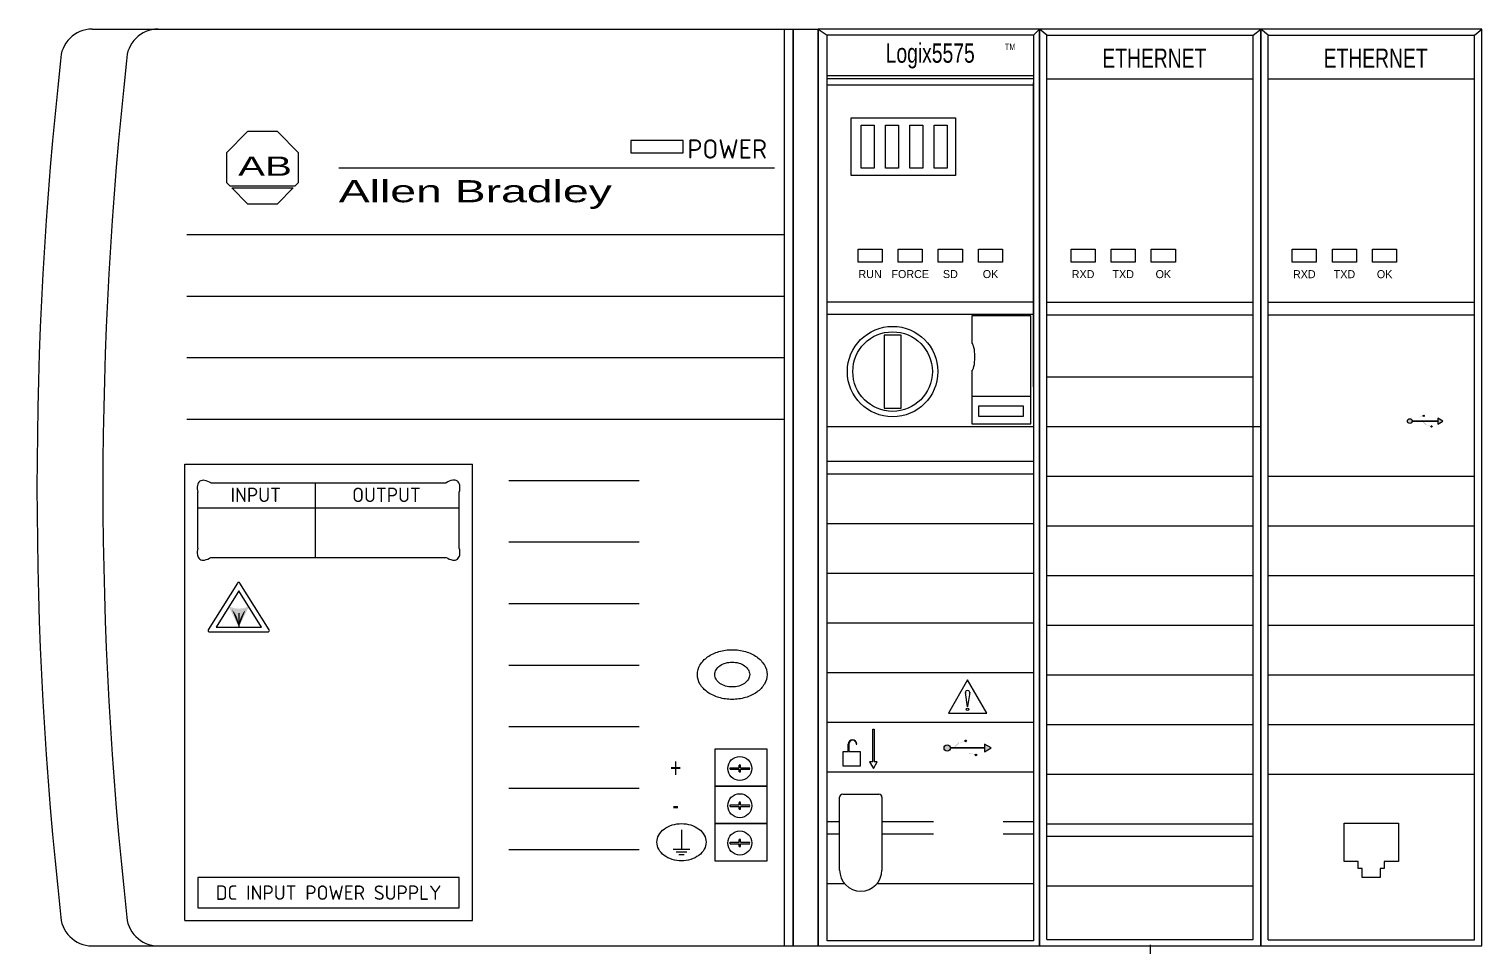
# Model space of a CAD drawing. Header units: inches. Extents: x -3706 to 19254, y 6721 to 14509.
# Drawn here: x 13386.3 to 13846.1, y 11208.2 to 11498.2 of the extents above; entities that cross this region are included whole.
import ezdxf
from ezdxf.enums import TextEntityAlignment as Align

# ---------------------------------------------------------------- set-up
doc = ezdxf.new("R2010")
doc.units = ezdxf.units.IN
doc.header["$LTSCALE"] = 100
doc.header["$MEASUREMENT"] = 0
doc.layers.add('STEXT', color=2, linetype='Continuous')
doc.styles.add('ALLEN', font='swissi.ttf', dxfattribs={"width": 1.5})
doc.styles.add('ISO3098B', font='iso3098b.shx')

# ---------------------------------------------------------------- blocks, each defined once
blk = doc.blocks.new('1756-POWER SUPPLY')
at = {"color": 0}
for p, q in [((5018.78, 3911.3), (5133.65, 3911.3)), ((5129.7, 3766.3), (5129.7, 3911.3)), ((5133.65, 3766.3), (5133.65, 3911.3)), ((5033.76, 3878.81), (5128.32, 3878.81)), ((5033.76, 3869.08), (5128.32, 3869.08)), ((5033.76, 3859.36), (5128.32, 3859.36)), ((5033.76, 3849.63), (5128.32, 3849.63)), ((5084.7, 3839.9), (5105.31, 3839.9)), ((5084.7, 3830.18), (5105.31, 3830.18)), ((5084.7, 3820.45), (5105.31, 3820.45)), ((5084.7, 3810.72), (5105.31, 3810.72)), ((5084.7, 3800.99), (5105.31, 3800.99)), ((5084.7, 3791.27), (5105.31, 3791.27)), ((5084.7, 3781.54), (5105.31, 3781.54)), ((5018.78, 3766.3), (5133.65, 3766.3))]:
    blk.add_line(p, q, dxfattribs=at)
at = {"color": 7, "linetype": 'Continuous'}
for p, q in [((5128.32, 3766.3), (5128.32, 3911.3)), ((5129.7, 3911.3), (5129.7, 3766.3)), ((5129.7, 3911.3), (5129.7, 3766.3)), ((5057.8, 3889.38), (5126.74, 3889.38)), ((5037.57, 3839.53), (5074.8, 3839.53)), ((5035.5, 3835.59), (5076.87, 3835.59)), ((5037.57, 3827.75), (5074.8, 3827.75)), ((5117.29, 3791.54), (5125.56, 3791.54)), ((5117.29, 3785.64), (5125.56, 3785.64))]:
    blk.add_line(p, q, dxfattribs=at)
for p, q in [((5040.54, 3886.5), (5050.91, 3886.5)), ((5040.86, 3886.19), (5050.59, 3886.19)), ((5121.13, 3796.25), (5121.13, 3796.25)), ((5121.38, 3796.25), (5121.38, 3796.25)), ((5119.36, 3794.48), (5119.36, 3794.48)), ((5119.36, 3794.23), (5119.36, 3794.23)), ((5119.7, 3794.48), (5121.13, 3794.48)), ((5119.7, 3794.23), (5121.13, 3794.23)), ((5121.13, 3794.48), (5121.13, 3794.89)), ((5121.13, 3793.82), (5121.13, 3794.23)), ((5121.38, 3794.48), (5121.38, 3794.89)), ((5121.38, 3794.48), (5122.81, 3794.48)), ((5121.38, 3793.82), (5121.38, 3794.23)), ((5121.38, 3794.23), (5122.81, 3794.23)), ((5123.15, 3794.48), (5123.15, 3794.48)), ((5123.15, 3794.23), (5123.15, 3794.23)), ((5121.13, 3792.46), (5121.13, 3792.47)), ((5121.38, 3792.46), (5121.38, 3792.47)), ((5119.36, 3788.59), (5119.36, 3788.59)), ((5119.36, 3788.34), (5119.36, 3788.34)), ((5119.7, 3788.59), (5121.13, 3788.59)), ((5119.7, 3788.34), (5121.13, 3788.34)), ((5121.13, 3788.59), (5121.13, 3789)), ((5121.13, 3787.93), (5121.13, 3788.34)), ((5121.38, 3788.59), (5121.38, 3789)), ((5121.38, 3788.59), (5122.81, 3788.59)), ((5121.38, 3787.93), (5121.38, 3788.34)), ((5121.38, 3788.34), (5122.81, 3788.34)), ((5123.15, 3788.59), (5123.15, 3788.59)), ((5123.15, 3788.34), (5123.15, 3788.34)), ((5119.36, 3782.7), (5119.36, 3782.7)), ((5119.36, 3782.45), (5119.36, 3782.45)), ((5119.7, 3782.7), (5121.13, 3782.7)), ((5119.7, 3782.45), (5121.13, 3782.45)), ((5121.13, 3782.7), (5121.13, 3783.11)), ((5121.13, 3782.04), (5121.13, 3782.45)), ((5121.38, 3782.7), (5121.38, 3783.11)), ((5121.38, 3782.7), (5122.81, 3782.7)), ((5121.38, 3782.04), (5121.38, 3782.45)), ((5121.38, 3782.45), (5122.81, 3782.45)), ((5123.15, 3782.7), (5123.15, 3782.7)), ((5123.15, 3782.45), (5123.15, 3782.45))]:
    blk.add_line(p, q)
at = {"color": 1, "linetype": 'Continuous'}
for p, q in [((5033.44, 3842.48), (5078.94, 3842.48)), ((5125.56, 3797.43), (5117.29, 3797.43)), ((5117.29, 3797.43), (5117.29, 3791.54)), ((5125.56, 3791.54), (5125.56, 3797.43)), ((5117.29, 3791.54), (5117.29, 3785.64)), ((5125.56, 3791.54), (5117.29, 3791.54)), ((5125.56, 3785.64), (5125.56, 3791.54)), ((5117.29, 3785.64), (5117.29, 3779.75)), ((5125.56, 3785.64), (5117.29, 3785.64)), ((5125.56, 3779.75), (5125.56, 3785.64)), ((5117.29, 3779.75), (5125.56, 3779.75)), ((5033.44, 3770.3), (5078.94, 3770.3))]:
    blk.add_line(p, q, dxfattribs=at)
for points in [[(5050.91, 3886.5), (5051.42, 3887.02), (5051.42, 3891.74), (5048.09, 3895.08), (5043.36, 3895.08), (5040.03, 3891.74), (5040.03, 3887.02), (5040.54, 3886.5)], [(5040.86, 3886.19), (5043.36, 3883.68), (5048.09, 3883.68), (5050.59, 3886.19)]]:
    blk.add_lwpolyline(points)
at = {"color": 7, "linetype": 'Continuous'}
for points in [[(5103.99, 3891.73), (5112.27, 3891.73), (5112.27, 3893.69), (5103.99, 3893.69)], [(5041.99, 3822.46), (5038.4, 3816.73), (5045.58, 3816.73)], [(5035.5, 3772.33), (5076.87, 3772.33), (5076.87, 3777.11), (5035.5, 3777.11)]]:
    blk.add_lwpolyline(points, close=True, dxfattribs=at)
at = {"color": 1, "linetype": 'Continuous'}
for points in [[(5033.44, 3770.3), (5033.44, 3842.48)], [(5078.94, 3770.3), (5078.94, 3842.48)]]:
    blk.add_lwpolyline(points, dxfattribs=at)
at = {"color": 7, "linetype": 'Continuous'}
for points in [[(5037.58, 3839.53, 0.07101), (5036.56, 3839.92, 0.198286), (5035.81, 3839.79, 0.198286), (5035.44, 3839.12, 0.095566), (5035.5, 3838.06, 0.055979)], [(5076.87, 3838.06, 0.098669), (5076.94, 3839.16, 0.198286), (5076.57, 3839.82, 0.198286), (5075.82, 3839.96, 0.098669), (5074.8, 3839.53, 0.055979)], [(5035.5, 3829.22, 0.098669), (5035.44, 3828.12, 0.198286), (5035.8, 3827.46, 0.198286), (5036.55, 3827.32, 0.098669), (5037.57, 3827.75, 0.055979)], [(5074.8, 3827.75, 0.098669), (5075.82, 3827.32, 0.198286), (5076.57, 3827.46, 0.198286), (5076.94, 3828.12, 0.098669), (5076.87, 3829.22, 0.055979)]]:
    blk.add_lwpolyline(points, format="xyb", dxfattribs=at)
for points in [[(5054.12, 3827.75), (5054.12, 3839.53)], [(5035.5, 3829.22), (5035.5, 3838.06)], [(5076.87, 3829.22), (5076.87, 3838.06)], [(5041.99, 3818.94), (5041.99, 3816.73)], [(5112.02, 3784.66), (5112.02, 3781.6)], [(5110.72, 3781.6), (5113.32, 3781.6)], [(5111.16, 3781.17), (5112.89, 3781.17)], [(5111.59, 3780.73), (5112.45, 3780.73)]]:
    blk.add_lwpolyline(points, dxfattribs=at)
for points in [[(5037.15, 3816.29, 0.57735), (5037.35, 3815.96), (5046.58, 3815.96, 0.57735), (5046.79, 3816.29), (5042.17, 3823.66, 0.577349), (5041.76, 3823.66)], [(5114.53, 3809.21, -0.132462), (5114.95, 3810.71, -0.10669), (5116.15, 3811.99, -0.083191), (5117.94, 3812.84, -0.071839), (5120.05, 3813.14, -0.071839), (5122.16, 3812.84, -0.083191), (5123.95, 3811.99, -0.10669), (5125.14, 3810.71, -0.132462), (5125.56, 3809.21, -0.132462), (5125.14, 3807.71, -0.10669), (5123.95, 3806.43, -0.083191), (5122.16, 3805.58, -0.071839), (5120.05, 3805.28, -0.071839), (5117.94, 3805.58, -0.083191), (5116.15, 3806.43, -0.10669), (5114.95, 3807.71, -0.132462)], [(5117.29, 3809.21, -0.132462), (5117.5, 3809.96, -0.10669), (5118.1, 3810.6, -0.083191), (5118.99, 3811.03, -0.071839), (5120.05, 3811.18, -0.071839), (5121.1, 3811.03, -0.083191), (5122, 3810.6, -0.10669), (5122.6, 3809.96, -0.132462), (5122.81, 3809.21, -0.132462), (5122.6, 3808.46, -0.10669), (5122, 3807.82, -0.083191), (5121.1, 3807.4, -0.071839), (5120.05, 3807.25, -0.071839), (5118.99, 3807.4, -0.083191), (5118.1, 3807.82, -0.10669), (5117.5, 3808.46, -0.132462)], [(5108.13, 3782.7, -0.125788), (5108.43, 3783.83, -0.105927), (5109.27, 3784.78, -0.08626), (5110.53, 3785.42, -0.076135), (5112.02, 3785.64, -0.076135), (5113.51, 3785.42, -0.08626), (5114.77, 3784.78, -0.105927), (5115.62, 3783.83, -0.125788), (5115.91, 3782.7, -0.125788), (5115.62, 3781.57, -0.105927), (5114.77, 3780.61, -0.08626), (5113.51, 3779.98, -0.076135), (5112.02, 3779.75, -0.076135), (5110.53, 3779.98, -0.08626), (5109.27, 3780.61, -0.105927), (5108.43, 3781.57, -0.125788)]]:
    blk.add_lwpolyline(points, format="xyb", close=True, dxfattribs=at)
for centre in [(5121.25, 3794.36), (5121.25, 3788.47), (5121.25, 3782.57)]:
    blk.add_circle(centre, 1.9)
at = {"color": 0}
for centre, radius, start, end in [((5018.78, 3906.3), 5, 90, 180), ((5029.22, 3906.3), 5, 90, 180), ((5620.4, 3838.8), 610.35, 173.65057, 186.34943), ((5630.83, 3838.8), 610.35, 173.65057, 186.34943), ((5018.78, 3771.3), 5, 180, 270), ((5029.22, 3771.3), 5, 180, 270)]:
    blk.add_arc(centre, radius, start, end, dxfattribs=at)
for centre, radius, start, end in [((5121.25, 3794.36), 1.56, 175.4117, 184.5883), ((5121.25, 3794.36), 0.55, 76.8694, 103.1306), ((5121.25, 3794.36), 0.55, 256.8694, 283.1306), ((5121.25, 3794.36), 1.56, 355.4117, 4.5883), ((5121.25, 3788.47), 1.56, 175.4117, 184.5883), ((5121.25, 3788.47), 0.55, 76.8694, 103.1306), ((5121.25, 3788.47), 1.56, 355.4117, 4.5883), ((5121.25, 3788.47), 0.55, 256.8694, 283.1306), ((5121.25, 3782.57), 1.56, 175.4117, 184.5883), ((5121.25, 3782.57), 0.55, 76.8694, 103.1306), ((5121.25, 3782.57), 0.55, 256.8694, 283.1306), ((5121.25, 3782.57), 1.56, 355.4117, 4.5883)]:
    blk.add_arc(centre, radius, start, end)
for points in [[(5041.99, 3816.73), (5040.91, 3819.5), (5040.35, 3820.02)], [(5041.99, 3816.73), (5040.35, 3820.02), (5041.15, 3819.73)], [(5041.99, 3816.73), (5041.37, 3818.9), (5040.91, 3819.5)], [(5041.99, 3816.73), (5041.15, 3819.73), (5041.99, 3819.63)], [(5041.99, 3816.73), (5041.71, 3818.22), (5041.37, 3818.9)], [(5041.99, 3816.73), (5041.92, 3817.49), (5041.71, 3818.22)], [(5041.99, 3816.73), (5042.83, 3819.73), (5043.63, 3820.02)], [(5041.99, 3816.73), (5043.63, 3820.02), (5043.07, 3819.5)], [(5041.99, 3816.73), (5041.99, 3819.63), (5042.83, 3819.73)], [(5041.99, 3816.73), (5043.07, 3819.5), (5042.61, 3818.9)], [(5041.99, 3816.73), (5042.61, 3818.9), (5042.27, 3818.22)], [(5041.99, 3816.73), (5042.27, 3818.22), (5042.06, 3817.49)], [(5041.99, 3816.73), (5042.06, 3817.49), (5041.99, 3816.73)]]:
    blk.add_solid(points)
at = {"color": 7, "style": 'ALLEN', "width": 1.5}
blk.add_text('AB', height=3.044, dxfattribs=at).set_placement((5046.13, 3889.62), align=Align.MIDDLE_CENTER)
at = {"color": 7, "width": 0.75}
for s, p in [('+', (5111.09, 3794.48)), ('-', (5111.09, 3788.59))]:
    blk.add_text(s, height=3.04, dxfattribs=at).set_placement(p, align=Align.MIDDLE_CENTER)
at = {"layer": 'STEXT', "color": 2, "style": 'ISO3098B'}
blk.add_text('POWER', height=3.044, dxfattribs=at).set_placement((5125.56, 3892.34), align=Align.MIDDLE_RIGHT)
at = {"layer": 'STEXT', "color": 2, "style": 'ALLEN', "width": 1.5}
blk.add_text('Allen Bradley', height=3.5, dxfattribs=at).set_placement((5057.8, 3885.66), align=Align.MIDDLE_LEFT)
at = {"layer": 'STEXT', "color": 2, "style": 'ISO3098B'}
for s, height, p in [('INPUT', 2.283, (5044.67, 3837.63)), ('OUTPUT', 2.283, (5065.35, 3837.63)), ('DC INPUT POWER SUPPLY', 2.2827, (5056.19, 3774.72))]:
    blk.add_text(s, height=height, dxfattribs=at).set_placement(p, align=Align.MIDDLE_CENTER)
blk = doc.blocks.new('1756-CONTROLLOGIX')
h = blk.add_hatch(color=1)
edge = h.paths.add_edge_path()
edge.add_arc((5798.98, 4073.95), 0.5, 0, 360)
h.paths.add_polyline_path([(5799.48, 4073.99), (5804.9, 4073.99), (5804.9, 4073.9), (5799.48, 4073.9)])
h.paths.add_polyline_path([(5805.95, 4073.95), (5804.9, 4074.55), (5804.9, 4073.34)])
h = blk.add_hatch(color=1)
edge = h.paths.add_edge_path()
edge.add_arc((5801.9, 4075.06), 0.13, 0, 360)
h = blk.add_hatch(color=1)
edge = h.paths.add_edge_path()
edge.add_arc((5803.54, 4072.83), 0.13, 0, 360)
at = {"color": 1}
for p, q in [((5778.57, 4187.64), (5779.98, 4186.66)), ((5813.57, 4187.64), (5812.62, 4186.66)), ((5802.86, 4129.56), (5812.23, 4129.56)), ((5783.32, 4073.39), (5783.32, 4074.55)), ((5783.39, 4074.55), (5783.39, 4073.39)), ((5784.6, 4074.55), (5784.68, 4074.55)), ((5782.46, 4066.64), (5788.16, 4066.64)), ((5781.96, 4054.64), (5781.96, 4066.14)), ((5788.66, 4066.14), (5788.66, 4054.64)), ((5778.57, 4042.65), (5813.57, 4042.65))]:
    blk.add_line(p, q, dxfattribs=at)
at = {"color": 1, "linetype": 'Continuous'}
for p, q in [((5813.57, 4187.64), (5778.57, 4187.64)), ((5778.57, 4042.91), (5778.57, 4187.64)), ((5778.57, 4187.64), (5778.57, 4042.65)), ((5812.62, 4186.66), (5779.98, 4186.66)), ((5813.57, 4042.65), (5813.57, 4187.64)), ((5779.98, 4180.29), (5812.62, 4180.29)), ((5779.98, 4179.8), (5812.62, 4179.8)), ((5779.98, 4178.82), (5812.62, 4178.82))]:
    blk.add_line(p, q, dxfattribs=at)
for points in [[(5812.62, 4186.66), (5812.62, 4043.46), (5779.98, 4043.46), (5779.98, 4186.66)], [(5812.62, 4131.06), (5812.62, 4179.18)], [(5779.98, 4144.49), (5812.62, 4144.49)], [(5779.98, 4142.53), (5812.62, 4142.53)], [(5779.98, 4124.8), (5812.62, 4124.8)], [(5779.98, 4119.28), (5812.62, 4119.28)], [(5779.98, 4117.31), (5812.62, 4117.31)], [(5779.98, 4109.46), (5812.62, 4109.46)], [(5779.98, 4101.6), (5812.62, 4101.6)], [(5779.98, 4093.74), (5812.62, 4093.74)], [(5779.98, 4085.89), (5812.62, 4085.89)], [(5779.98, 4078.03), (5812.62, 4078.03)], [(5779.98, 4070.18), (5812.62, 4070.18)], [(5779.98, 4062.32), (5781.96, 4062.32)], [(5788.66, 4062.32), (5796.82, 4062.32)], [(5807.82, 4062.32), (5812.62, 4062.32)], [(5779.98, 4060.36), (5781.96, 4060.36)], [(5788.66, 4060.36), (5796.82, 4060.36)], [(5807.82, 4060.36), (5812.62, 4060.36)], [(5779.98, 4052.5), (5782.73, 4052.5)], [(5787.89, 4052.5), (5812.62, 4052.5)]]:
    blk.add_lwpolyline(points, dxfattribs=at)
at = {"color": 1}
for points in [[(5783.79, 4164.46), (5783.79, 4173.59), (5800.3, 4173.59), (5800.3, 4164.46)], [(5785.39, 4172.47), (5787.42, 4172.47), (5787.42, 4165.63), (5785.39, 4165.63)], [(5789.24, 4172.47), (5791.27, 4172.47), (5791.27, 4165.63), (5789.24, 4165.63)], [(5793.09, 4172.47), (5795.12, 4172.47), (5795.12, 4165.63), (5793.09, 4165.63)], [(5796.94, 4172.47), (5798.97, 4172.47), (5798.97, 4165.63), (5796.94, 4165.63)], [(5784.87, 4150.8), (5784.87, 4152.83), (5788.68, 4152.83), (5788.68, 4150.8)], [(5791.22, 4150.8), (5791.22, 4152.83), (5795.03, 4152.83), (5795.03, 4150.8)], [(5797.57, 4150.8), (5797.57, 4152.83), (5801.38, 4152.83), (5801.38, 4150.8)], [(5803.92, 4150.8), (5803.92, 4152.83), (5807.73, 4152.83), (5807.73, 4150.8)], [(5803.98, 4128.08), (5810.99, 4128.08), (5810.99, 4126.35), (5803.98, 4126.35)], [(5802.2, 4084.71), (5799.16, 4079.46), (5805.23, 4079.46)], [(5799.48, 4073.99), (5804.9, 4073.99), (5804.9, 4073.9), (5799.48, 4073.9)], [(5805.95, 4073.95), (5804.9, 4074.55), (5804.9, 4073.34)]]:
    blk.add_lwpolyline(points, close=True, dxfattribs=at)
for points in [[(5802.86, 4133.66), (5802.86, 4125.19), (5812.23, 4125.19), (5812.23, 4142.31), (5802.86, 4142.31), (5802.86, 4137.93)], [(5802.54, 4082.7), (5802.2, 4080.51), (5802.19, 4080.46), (5801.85, 4082.7)], [(5787.21, 4071.77), (5787.21, 4076.89), (5787.4, 4076.89), (5787.4, 4071.77)], [(5783.39, 4073.39), (5785.22, 4073.39), (5785.22, 4071.08), (5782.53, 4071.08), (5782.53, 4073.39), (5783.32, 4073.39)], [(5787.21, 4071.77), (5786.7, 4071.77), (5787.3, 4070.72), (5787.91, 4071.77), (5787.4, 4071.77)]]:
    blk.add_lwpolyline(points, dxfattribs=at)
at = {"color": 1, "linetype": 'Continuous'}
blk.add_lwpolyline([(5788.99, 4127.71), (5791.7, 4127.71), (5791.7, 4139.22), (5788.99, 4139.22)], close=True, dxfattribs=at)
at = {"color": 1, "const_width": 0.02}
for points in [[(5800.06, 4073.99), (5800.82, 4074.75), (5801.9, 4075.06)], [(5801.69, 4073.91), (5802.46, 4073.14), (5803.54, 4072.83)]]:
    blk.add_lwpolyline(points, dxfattribs=at)
at = {"color": 1}
for centre, radius in [((5790.34, 4133.47), 7.15), ((5790.34, 4133.47), 6.29), ((5802.19, 4080.06), 0.193), ((5798.98, 4073.95), 0.5), ((5801.9, 4075.06), 0.13), ((5803.54, 4072.83), 0.13)]:
    blk.add_circle(centre, radius, dxfattribs=at)
for centre, radius, start, end in [((5802.2, 4082.7), 0.343, 342.1967, 196.9831), ((5784, 4074.55), 0.678, 0, 180), ((5784, 4074.55), 0.603, 0, 180), ((5782.46, 4066.14), 0.5, 90, 180), ((5788.16, 4066.14), 0.5, 0, 90), ((5785.31, 4054.64), 3.35, 180, 0)]:
    blk.add_arc(centre, radius, start, end, dxfattribs=at)
blk.add_ellipse((5802.86, 4135.79), major_axis=(0, 2.14), ratio=0.232656, start_param=3.141593, end_param=6.283185, dxfattribs=at)
for s, p in [('RUN', (5786.78, 4148.26)), ('FORCE', (5793.13, 4148.26)), ('SD', (5799.48, 4148.26)), ('OK', (5805.83, 4148.26))]:
    blk.add_text(s, height=1.27, dxfattribs=at).set_placement(p, align=Align.CENTER)
at = {"layer": 'STEXT', "color": 1, "width": 0.75}
blk.add_text('Logix5575', height=3.044, dxfattribs=at).set_placement((5796.29, 4183.84), align=Align.MIDDLE_CENTER)
blk.add_text('TM', height=1, dxfattribs=at).set_placement((5808.94, 4184.04), align=Align.BOTTOM_CENTER)
blk = doc.blocks.new('1756-ENBT')
at = {"color": 5, "linetype": 'Continuous'}
for p, q in [((6570.57, 4187.64), (6535.57, 4187.64)), ((6535.57, 4042.65), (6535.57, 4187.64)), ((6535.57, 4187.64), (6535.57, 4042.65)), ((6535.57, 4042.65), (6535.57, 4187.64)), ((6536.75, 4186.66), (6569.38, 4186.66)), ((6536.75, 4162.11), (6536.75, 4186.66)), ((6536.75, 4043.63), (6536.75, 4186.66)), ((6569.38, 4162.11), (6569.38, 4186.66)), ((6569.38, 4043.63), (6569.38, 4186.66)), ((6570.57, 4042.65), (6570.57, 4187.64)), ((6536.75, 4179.79), (6569.38, 4179.79)), ((6535.57, 4042.65), (6570.57, 4042.65))]:
    blk.add_line(p, q, dxfattribs=at)
for points in [[(6536.75, 4186.66), (6535.57, 4187.64)], [(6536.75, 4186.66), (6535.57, 4187.64)], [(6569.38, 4186.66), (6570.57, 4187.64)], [(6569.38, 4186.66), (6570.57, 4187.64)], [(6569.38, 4130.69), (6569.38, 4178.8)], [(6536.75, 4144.44), (6569.38, 4144.44)], [(6536.75, 4142.47), (6569.38, 4142.47)], [(6536.75, 4132.65), (6569.38, 4132.65)], [(6536.75, 4124.8), (6570.57, 4124.8)], [(6536.75, 4116.94), (6569.38, 4116.94)], [(6536.75, 4109.08), (6569.38, 4109.08)], [(6536.75, 4101.23), (6569.38, 4101.23)], [(6536.75, 4093.37), (6569.38, 4093.37)], [(6536.75, 4085.52), (6569.38, 4085.52)], [(6536.75, 4077.66), (6569.38, 4077.66)], [(6536.75, 4069.8), (6569.38, 4069.8)], [(6536.75, 4061.95), (6569.38, 4061.95)], [(6536.75, 4059.98), (6569.38, 4059.98)], [(6536.75, 4052.13), (6569.38, 4052.13)], [(6536.75, 4043.63), (6569.38, 4043.63)]]:
    blk.add_lwpolyline(points, dxfattribs=at)
at = {"color": 5}
for points in [[(6540.56, 4150.79), (6540.56, 4152.82), (6544.37, 4152.82), (6544.37, 4150.79)], [(6546.91, 4150.79), (6546.91, 4152.82), (6550.72, 4152.82), (6550.72, 4150.79)], [(6553.26, 4150.79), (6553.26, 4152.82), (6557.07, 4152.82), (6557.07, 4150.79)]]:
    blk.add_lwpolyline(points, close=True, dxfattribs=at)
for s, p in [('RXD', (6542.47, 4148.25)), ('TXD', (6548.82, 4148.25)), ('OK', (6555.17, 4148.25))]:
    blk.add_text(s, height=1.27, dxfattribs=at).set_placement(p, align=Align.CENTER)
at = {"layer": 'STEXT', "color": 5, "width": 0.75}
blk.add_text('ETHERNET', height=3.044, dxfattribs=at).set_placement((6553.75, 4180.61), align=Align.BOTTOM_CENTER)
blk = doc.blocks.new('1756EN2TR')
at = {"linetype": 'ByBlock'}
h = blk.add_hatch(color=2, dxfattribs=at)
edge = h.paths.add_edge_path()
edge.add_arc((142.55, 97.06), 0.375, 0, 360)
h.paths.add_polyline_path([(142.93, 97.09), (146.98, 97.09), (146.98, 97.02), (142.93, 97.02)])
h.paths.add_polyline_path([(147.77, 97.06), (146.98, 97.51), (146.98, 96.6)])
h = blk.add_hatch(color=2, dxfattribs=at)
edge = h.paths.add_edge_path()
edge.add_arc((144.74, 97.9), 0.0973, 0, 360)
h = blk.add_hatch(color=2, dxfattribs=at)
edge = h.paths.add_edge_path()
edge.add_arc((145.97, 96.22), 0.0973, 0, 360)
at = {"color": 2, "linetype": 'Continuous'}
for p, q in [((153.96, 159.05), (118.96, 159.05)), ((118.96, 14.06), (118.96, 159.05)), ((118.96, 159.05), (118.96, 14.06)), ((118.96, 14.06), (118.96, 159.05)), ((153.96, 14.06), (153.96, 159.05)), ((120.14, 158.07), (152.78, 158.07)), ((120.14, 133.52), (120.14, 158.07)), ((120.14, 15.04), (120.14, 158.07)), ((152.78, 133.52), (152.78, 158.07)), ((152.78, 15.04), (152.78, 158.07)), ((120.14, 151.2), (152.78, 151.2)), ((118.96, 14.06), (153.96, 14.06))]:
    blk.add_line(p, q, dxfattribs=at)
for points in [[(120.14, 158.07), (118.96, 159.05)], [(120.14, 158.07), (118.96, 159.05)], [(152.78, 158.07), (153.96, 159.05)], [(152.78, 158.07), (153.96, 159.05)], [(152.78, 102.1), (152.78, 150.22)], [(120.14, 115.85), (152.78, 115.85)], [(120.14, 113.88), (152.78, 113.88)], [(120.14, 88.35), (152.78, 88.35)], [(120.14, 80.49), (152.78, 80.49)], [(120.14, 72.64), (152.78, 72.64)], [(120.14, 64.78), (152.78, 64.78)], [(120.14, 56.93), (152.78, 56.93)], [(120.14, 49.07), (152.78, 49.07)], [(120.14, 41.21), (152.78, 41.21)], [(120.14, 15.04), (152.78, 15.04)]]:
    blk.add_lwpolyline(points, dxfattribs=at)
at = {"color": 2}
for points in [[(123.95, 122.2), (123.95, 124.23), (127.76, 124.23), (127.76, 122.2)], [(130.3, 122.2), (130.3, 124.23), (134.11, 124.23), (134.11, 122.2)], [(136.65, 122.2), (136.65, 124.23), (140.46, 124.23), (140.46, 122.2)]]:
    blk.add_lwpolyline(points, close=True, dxfattribs=at)
at = {"color": 2, "linetype": 'ByBlock'}
for points in [[(142.93, 97.09), (146.98, 97.09), (146.98, 97.02), (142.93, 97.02)], [(147.77, 97.06), (146.98, 97.51), (146.98, 96.6)]]:
    blk.add_lwpolyline(points, close=True, dxfattribs=at)
at = {"color": 2, "linetype": 'ByBlock', "const_width": 0.015}
for points in [[(143.36, 97.09), (143.93, 97.66), (144.74, 97.9)], [(144.58, 97.03), (145.16, 96.45), (145.97, 96.22)]]:
    blk.add_lwpolyline(points, dxfattribs=at)
at = {"color": 2}
for points in [[(134.4, 27.44), (132.17, 27.44), (132.17, 33.49), (140.75, 33.49), (140.75, 27.44), (138.51, 27.44)], [(135.03, 26.31), (134.4, 26.31), (134.4, 27.44)], [(137.88, 26.31), (137.88, 24.87), (135.03, 24.87), (135.03, 26.31)], [(138.51, 27.44), (138.51, 26.31), (137.88, 26.31)]]:
    blk.add_lwpolyline(points, dxfattribs=at)
at = {"color": 2, "linetype": 'ByBlock'}
for centre, radius in [((142.55, 97.06), 0.375), ((144.74, 97.9), 0.0973), ((145.97, 96.22), 0.0973)]:
    blk.add_circle(centre, radius, dxfattribs=at)
at = {"color": 2}
for s, p in [('RXD', (125.86, 119.66)), ('TXD', (132.21, 119.66)), ('OK', (138.56, 119.66))]:
    blk.add_text(s, height=1.27, dxfattribs=at).set_placement(p, align=Align.CENTER)
at = {"layer": 'STEXT', "color": 2, "width": 0.75}
blk.add_text('ETHERNET', height=3.044, dxfattribs=at).set_placement((137.14, 152.02), align=Align.BOTTOM_CENTER)

msp = doc.modelspace()

# ---------------------------------------------------------------- linework, layer by layer
at = {"color": 2}
msp.add_line((13741.04, 11208.51), (13741.04, 10872.52), dxfattribs=at)

# ---------------------------------------------------------------- block references
at = {"color": 0, "xscale": 2, "yscale": 2, "zscale": 2}
for name, p in [('1756-POWER SUPPLY', (3368.72, 3675.63)), ('1756-CONTROLLOGIX', (2078.89, 3122.95)), ('1756-ENBT', (634.9, 3122.95))]:
    msp.add_blockref(name, p, dxfattribs=at)
at = {"xscale": 2.000375999836251, "yscale": 2.000376000069082, "zscale": 2.000376}
msp.add_blockref('1756EN2TR', (13538.08, 11180.07), dxfattribs=at)

doc.saveas('drawing.dxf')
